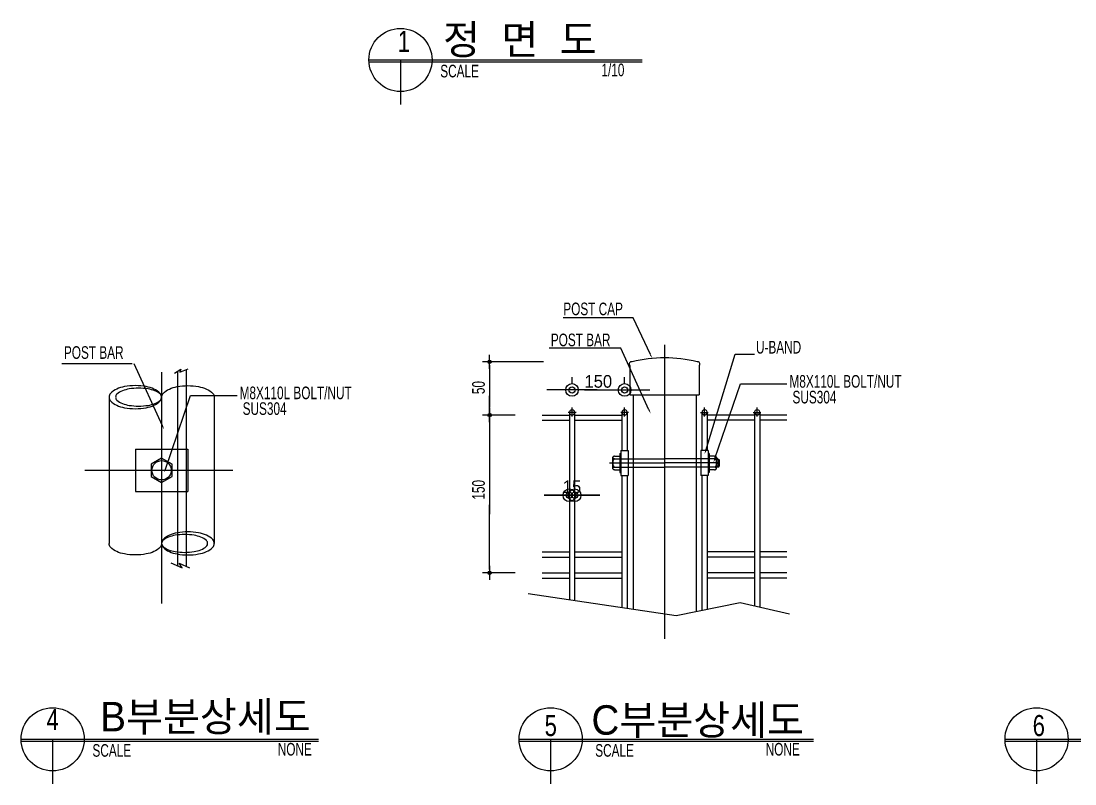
# Model space of a CAD drawing. Header units: millimetres. Extents: x 252236504 to 252719117, y 504208406 to 504547114.
# Drawn here: x 252712004 to 252715009, y 504208853 to 504211028 of the extents above; entities that cross this region are included whole.
import ezdxf

# ---------------------------------------------------------------- set-up
doc = ezdxf.new("R2010")
doc.units = ezdxf.units.MM
doc.linetypes.add('CEN', pattern=[35, 30, -2, 1, -2])
for name, color, linetype in [('CEN', 1, 'CEN'), ('ELE', 4, 'Continuous'), ('FIN', 6, 'Continuous'), ('HAT', 5, 'Continuous'), ('SHEET', 7, 'Continuous'), ('SYM', 7, 'Continuous'), ('WAL', 3, 'Continuous'), ('WID', 4, 'Continuous')]:
    doc.layers.add(name, color=color, linetype=linetype)
doc.styles.get("Standard").update_dxf_attribs({"font": ''})
doc.styles.add('돋움', font='')
doc.styles.get('Standard').set_extended_font_data('Dotum')
doc.styles.get('돋움').set_extended_font_data('Dotum')
doc.dimstyles.get("Standard").update_dxf_attribs({"dimtxt": 3, "dimasz": 3, "dimexe": 1.25, "dimexo": 3, "dimgap": 1, "dimtad": 1, "dimdec": 0, "dimzin": 1, "dimdsep": 46, "dimlunit": 6, "dimtxsty": 'Standard', "dimcen": 2.5, "dimadec": 0, "dimazin": 0, "dimtfac": 1, "dimtdec": 0, "dimtix": 1, "dimtmove": 2, "dimatfit": 3, "dimfxl": 0, "dimtolj": 1, "dimtzin": 1, "dimarcsym": 0})

# ---------------------------------------------------------------- blocks, each defined once
blk = doc.blocks.new('DIMDOT')
at = {"color": 0}
blk.add_line((-2, 0), (2, 0), dxfattribs=at)
for radius in [0.5, 0.25]:
    blk.add_circle((0, 0), radius, dxfattribs=at)
blk = doc.blocks.new('*D160')
at = {"color": 7, "linetype": 'Continuous', "lineweight": -2}
for p, q in [((252713575, 504209992.8), (252713575, 504210012.4)), ((252713725, 504209992.8), (252713725, 504210012.4)), ((252713611, 504209976.4), (252713689, 504209976.4))]:
    blk.add_line(p, q, dxfattribs=at)
at = {"layer": 'Defpoints', "color": 0}
for p in [(252713725, 504209976.4), (252713575, 504209938.8), (252713725, 504209938.8)]:
    blk.add_point(p, dxfattribs=at)
at = {"color": 7, "lineweight": -2, "xscale": 36, "yscale": 36, "zscale": 36, "rotation": 180}
blk.add_blockref('DIMDOT', (252713575, 504209976.4), dxfattribs=at)
at = {"color": 7, "lineweight": -2, "xscale": 36, "yscale": 36, "zscale": 36}
blk.add_blockref('DIMDOT', (252713725, 504209976.4), dxfattribs=at)
at = {"color": 7, "insert": (252713650, 504210000.5), "char_height": 36, "attachment_point": 5}
blk.add_mtext('\\A1;150', dxfattribs=at)
blk = doc.blocks.new('*D163')
at = {"color": 7, "linetype": 'Continuous', "lineweight": -2}
for p, q in [((252713531.5, 504209676.2), (252713495.5, 504209676.2)), ((252713567.5, 504209676.2), (252713582.5, 504209676.2)), ((252713567.5, 504209661.6), (252713567.5, 504209640.2)), ((252713582.5, 504209663), (252713582.5, 504209640.2)), ((252713618.5, 504209676.2), (252713654.5, 504209676.2))]:
    blk.add_line(p, q, dxfattribs=at)
at = {"layer": 'Defpoints', "color": 0}
for p in [(252713567.5, 504209715.6), (252713582.5, 504209717), (252713582.5, 504209676.2)]:
    blk.add_point(p, dxfattribs=at)
at = {"color": 7, "lineweight": -2, "xscale": 36, "yscale": 36, "zscale": 36}
blk.add_blockref('DIMDOT', (252713567.5, 504209676.2), dxfattribs=at)
at = {"color": 7, "lineweight": -2, "xscale": 36, "yscale": 36, "zscale": 36, "rotation": 180}
blk.add_blockref('DIMDOT', (252713582.5, 504209676.2), dxfattribs=at)
at = {"color": 7, "insert": (252713575, 504209700.2), "char_height": 36, "attachment_point": 5}
blk.add_mtext('\\A1;15', dxfattribs=at)

msp = doc.modelspace()

# ---------------------------------------------------------------- linework, layer by layer
at = {"linetype": 'Continuous'}
for p, q in [((252713742.73, 504210181.58, -1666.67), (252713550.02, 504210181.58, -1666.67)), ((252713749.37, 504210181.58, -1666.67), (252713742.73, 504210181.58, -1666.67)), ((252713798.51, 504210077.06, -1666.67), (252713749.37, 504210181.58, -1666.67)), ((252713708.48, 504210095.79, -1666.67), (252713509.86, 504210095.79, -1666.67)), ((252713714.48, 504210095.79, -1666.67), (252713708.48, 504210095.79, -1666.67)), ((252713794.47, 504209919.62, -1666.67), (252713714.48, 504210095.79, -1666.67)), ((252713957.09, 504209803.55, -1666.67), (252714039.94, 504210078.35, -1666.67)), ((252714039.94, 504210078.35, -1666.67), (252714045.94, 504210078.35, -1666.67)), ((252714045.94, 504210078.35, -1666.67), (252714095.67, 504210078.35, -1666.67)), ((252712320.73, 504210050.69, -1666.67), (252712120.09, 504210050.69, -1666.67)), ((252712406.72, 504209874.52, -1666.67), (252712326.73, 504210050.69, -1666.67)), ((252713982.42, 504209780.54, -1666.67), (252714055.2, 504209993.53, -1666.67)), ((252714055.2, 504209993.53, -1666.67), (252714061.2, 504209993.53, -1666.67)), ((252714061.2, 504209993.53, -1666.67), (252714188.01, 504209993.53, -1666.67)), ((252712414.28, 504209747.74, -1666.67), (252712487.06, 504209960.73, -1666.67)), ((252712487.06, 504209960.73, -1666.67), (252712493.06, 504209960.73, -1666.67)), ((252712493.06, 504209960.73, -1666.67), (252712619.88, 504209960.73, -1666.67)), ((252713449.75, 504209395.6, -1666.67), (252713872.18, 504209333.5, -1666.67)), ((252713872.18, 504209333.5, -1666.67), (252714054.41, 504209370.76, -1666.67)), ((252714054.41, 504209370.76, -1666.67), (252714195.22, 504209337.64, -1666.67))]:
    msp.add_line(p, q, dxfattribs=at)
at = {"color": 0, "linetype": 'Continuous'}
for p, q in [((252713494.07, 504210056.56, -1666.67), (252713319.99, 504210056.56, -1666.67)), ((252713339.99, 504210046.56, -1666.67), (252713339.99, 504209927.73, -1666.67)), ((252713339.99, 504209914.95, -1666.67), (252713339.99, 504209959.62, -1666.67)), ((252713412.63, 504209904.95, -1666.67), (252713319.99, 504209904.95, -1666.67)), ((252713339.99, 504209894.95, -1666.67), (252713339.99, 504209622.42, -1666.67)), ((252713339.99, 504209464.95, -1666.67), (252713339.99, 504209649.29, -1666.67)), ((252713412.63, 504209454.95, -1666.67), (252713319.99, 504209454.95, -1666.67))]:
    msp.add_line(p, q, dxfattribs=at)
at = {"linetype": 'Continuous'}
msp.add_arc((252713744.55, 504210050.43, -1666.67), 6.38, 73.87492, 225.17046, dxfattribs=at)
for points in [[(252713800.32, 504210077.92, -1666.67), (252713796.71, 504210076.21, -1666.67), (252713803.65, 504210066.22, -1666.67)], [(252713796.3, 504209920.44, -1666.67), (252713792.65, 504209918.79, -1666.67), (252713799.42, 504209908.68, -1666.67)], [(252712408.55, 504209875.34, -1666.67), (252712404.9, 504209873.7, -1666.67), (252712411.67, 504209863.58, -1666.67)]]:
    msp.add_solid(points, dxfattribs=at)
at = {"layer": 'CEN', "linetype": 'Continuous'}
for p, q in [((252713839.05, 504210104.62, -1666.67), (252713839.05, 504209267.26, -1666.67)), ((252712404.65, 504210026.75, -1666.67), (252712404.65, 504209367.83, -1666.67)), ((252712185.28, 504209747.31, -1666.67), (252712607.39, 504209747.31, -1666.67))]:
    msp.add_line(p, q, dxfattribs=at)
at = {"layer": 'Defpoints', "color": 0, "linetype": 'Continuous'}
for p in [(252713544.07, 504210056.56, -1666.67), (252713339.99, 504209904.95, -1666.67), (252713339.99, 504209904.95, -1666.67), (252713462.63, 504209904.95, -1666.67), (252713339.99, 504209454.95, -1666.67), (252713462.63, 504209454.95, -1666.67)]:
    msp.add_point(p, dxfattribs=at)
at = {"layer": 'ELE', "linetype": 'Continuous'}
for p, q in [((252713575.05, 504209900.61, -1666.67), (252713575.05, 504209926.69, -1666.67)), ((252713725.05, 504209900.61, -1666.67), (252713725.05, 504209926.69, -1666.67)), ((252713953.05, 504209900.61, -1666.67), (252713953.05, 504209926.69, -1666.67)), ((252714103.05, 504209900.61, -1666.67), (252714103.05, 504209926.69, -1666.67)), ((252713490.14, 504209904.95, -1666.67), (252713567.55, 504209904.95, -1666.67)), ((252713490.14, 504209889.95, -1666.67), (252713567.55, 504209889.95, -1666.67)), ((252713586.56, 504209912.45, -1666.67), (252713564.37, 504209912.45, -1666.67)), ((252713567.55, 504209912.45, -1666.67), (252713567.55, 504209904.95, -1666.67)), ((252713567.55, 504209904.95, -1666.67), (252713567.55, 504209378.28, -1666.67)), ((252713582.55, 504209912.45, -1666.67), (252713582.55, 504209904.95, -1666.67)), ((252713582.55, 504209904.95, -1666.67), (252713717.55, 504209904.95, -1666.67)), ((252713582.55, 504209904.95, -1666.67), (252713582.55, 504209376.07, -1666.67)), ((252713582.55, 504209889.95, -1666.67), (252713717.55, 504209889.95, -1666.67)), ((252713736.56, 504209912.45, -1666.67), (252713714.37, 504209912.45, -1666.67)), ((252713717.55, 504209912.45, -1666.67), (252713717.55, 504209904.95, -1666.67)), ((252713717.55, 504209904.95, -1666.67), (252713717.55, 504209804.18, -1666.67)), ((252713732.55, 504209912.45, -1666.67), (252713732.55, 504209904.95, -1666.67)), ((252713732.55, 504209904.95, -1666.67), (252713732.55, 504209804.18, -1666.67)), ((252713941.54, 504209912.45, -1666.67), (252713963.73, 504209912.45, -1666.67)), ((252713945.55, 504209912.45, -1666.67), (252713945.55, 504209904.95, -1666.67)), ((252713945.55, 504209904.95, -1666.67), (252713945.55, 504209804.18, -1666.67)), ((252713960.55, 504209912.45, -1666.67), (252713960.55, 504209904.95, -1666.67)), ((252714095.55, 504209904.95, -1666.67), (252713960.55, 504209904.95, -1666.67)), ((252713960.55, 504209904.95, -1666.67), (252713960.55, 504209804.18, -1666.67)), ((252714095.55, 504209889.95, -1666.67), (252713960.55, 504209889.95, -1666.67)), ((252714091.54, 504209912.45, -1666.67), (252714113.73, 504209912.45, -1666.67)), ((252714095.55, 504209912.45, -1666.67), (252714095.55, 504209904.95, -1666.67)), ((252714095.55, 504209904.95, -1666.67), (252714095.55, 504209361.08, -1666.67)), ((252714110.55, 504209912.45, -1666.67), (252714110.55, 504209904.95, -1666.67)), ((252714187.96, 504209904.95, -1666.67), (252714110.55, 504209904.95, -1666.67)), ((252714110.55, 504209904.95, -1666.67), (252714110.55, 504209357.55, -1666.67)), ((252714187.96, 504209889.95, -1666.67), (252714110.55, 504209889.95, -1666.67)), ((252713717.55, 504209732.18, -1666.67), (252713717.55, 504209356.23, -1666.67)), ((252713732.55, 504209732.18, -1666.67), (252713732.55, 504209354.02, -1666.67)), ((252713945.55, 504209732.18, -1666.67), (252713945.55, 504209348.5, -1666.67)), ((252713960.55, 504209732.18, -1666.67), (252713960.55, 504209351.57, -1666.67)), ((252713490.14, 504209514.95, -1666.67), (252713567.55, 504209514.95, -1666.67)), ((252713490.14, 504209499.95, -1666.67), (252713567.55, 504209499.95, -1666.67)), ((252713582.55, 504209514.95, -1666.67), (252713717.55, 504209514.95, -1666.67)), ((252713582.55, 504209499.95, -1666.67), (252713717.55, 504209499.95, -1666.67)), ((252714095.55, 504209514.95, -1666.67), (252713960.55, 504209514.95, -1666.67)), ((252714095.55, 504209499.95, -1666.67), (252713960.55, 504209499.95, -1666.67)), ((252714187.96, 504209514.95, -1666.67), (252714110.55, 504209514.95, -1666.67)), ((252714187.96, 504209499.95, -1666.67), (252714110.55, 504209499.95, -1666.67)), ((252713490.14, 504209454.95, -1666.67), (252713567.55, 504209454.95, -1666.67)), ((252713490.14, 504209439.95, -1666.67), (252713567.55, 504209439.95, -1666.67)), ((252713582.55, 504209454.95, -1666.67), (252713717.55, 504209454.95, -1666.67)), ((252713582.55, 504209439.95, -1666.67), (252713717.55, 504209439.95, -1666.67)), ((252714095.55, 504209454.95, -1666.67), (252713960.55, 504209454.95, -1666.67)), ((252714095.55, 504209439.95, -1666.67), (252713960.55, 504209439.95, -1666.67)), ((252714187.96, 504209454.95, -1666.67), (252714110.55, 504209454.95, -1666.67)), ((252714187.96, 504209439.95, -1666.67), (252714110.55, 504209439.95, -1666.67))]:
    msp.add_line(p, q, dxfattribs=at)
for centre, start, end in [((252713575.05, 504209912.45, -1666.67), 357.46265, 182.5031), ((252713725.05, 504209912.45, -1666.67), 357.17977, 183.41832), ((252713953.05, 504209912.45, -1666.67), 356.58168, 182.82023), ((252714103.05, 504209912.45, -1666.67), 357.4969, 182.53735), ((252713575.05, 504209912.45, -1666.67), 188.57563, 351.90907), ((252713725.05, 504209912.45, -1666.67), 186.68612, 353.64424), ((252713953.05, 504209912.45, -1666.67), 186.35576, 353.31388), ((252714103.05, 504209912.45, -1666.67), 188.09093, 351.42437)]:
    msp.add_arc(centre, 7.5, start, end, dxfattribs=at)
at = {"layer": 'FIN', "linetype": 'Continuous'}
for p, q in [((252712329.65, 504209807.31, -1666.67), (252712329.65, 504209687.31, -1666.67)), ((252712329.65, 504209807.31, -1666.67), (252712479.65, 504209807.31, -1666.67)), ((252712479.65, 504209807.31, -1666.67), (252712479.65, 504209687.31, -1666.67)), ((252712329.65, 504209687.31, -1666.67), (252712479.65, 504209687.31, -1666.67))]:
    msp.add_line(p, q, dxfattribs=at)
at = {"layer": 'FIN', "linetype": 'Continuous', "elevation": -1666.67}
msp.add_lwpolyline([(252712374.65, 504209729.99), (252712404.65, 504209712.67), (252712434.65, 504209729.99), (252712434.65, 504209764.64), (252712404.65, 504209781.96), (252712374.65, 504209764.64)], close=True, dxfattribs=at)
at = {"layer": 'FIN', "linetype": 'Continuous'}
msp.add_circle((252712404.65, 504209747.31, -1666.67), 27.5, dxfattribs=at)
at = {"layer": 'HAT', "linetype": 'Continuous'}
for p, q in [((252712449.65, 504210029.01, -1666.67), (252712449.65, 504209475.46, -1666.67)), ((252712474.65, 504210034.2, -1666.67), (252712474.65, 504209473.61, -1666.67))]:
    msp.add_line(p, q, dxfattribs=at)
at = {"layer": 'SYM', "color": 7, "linetype": 'Continuous'}
for p, q in [((252712995.72, 504210917.18, -1666.67), (252713775.27, 504210917.18, -1666.67)), ((252712995.86, 504210912.18, -1666.67), (252713775.27, 504210912.18, -1666.67)), ((252712003.77, 504208980.49, -1666.67), (252712852.23, 504208980.49, -1666.67)), ((252712003.91, 504208975.49, -1666.67), (252712852.23, 504208975.49, -1666.67)), ((252713423.98, 504208980.49, -1666.67), (252714263.66, 504208980.49, -1666.67)), ((252713424.12, 504208975.49, -1666.67), (252714263.66, 504208975.49, -1666.67)), ((252714809.87, 504208980.49, -1666.67), (252715913.17, 504208980.49, -1666.67)), ((252714810.01, 504208975.49, -1666.67), (252715913.17, 504208975.49, -1666.67))]:
    msp.add_line(p, q, dxfattribs=at)
at = {"layer": 'SYM', "linetype": 'Continuous'}
for p, q in [((252713085.72, 504210917.18, -1666.67), (252713085.72, 504210789.9, -1666.67)), ((252712441.42, 504210024, -1666.67), (252712459.76, 504210035.18, -1666.67)), ((252712456.79, 504210027.14, -1666.67), (252712480.2, 504210036.4, -1666.67)), ((252712459.76, 504210035.18, -1666.67), (252712456.79, 504210027.14, -1666.67)), ((252712431.18, 504209483.92, -1666.67), (252712462.74, 504209469.46, -1666.67)), ((252712454.85, 504209482.6, -1666.67), (252712483.78, 504209469.46, -1666.67)), ((252712462.74, 504209469.46, -1666.67), (252712454.85, 504209482.6, -1666.67)), ((252712093.77, 504208980.49, -1666.67), (252712093.77, 504208853.22, -1666.67)), ((252713513.98, 504208980.49, -1666.67), (252713513.98, 504208853.22, -1666.67)), ((252714899.87, 504208980.49, -1666.67), (252714899.87, 504208853.22, -1666.67))]:
    msp.add_line(p, q, dxfattribs=at)
for centre in [(252713085.72, 504210917.18, -1666.67), (252712093.77, 504208980.49, -1666.67), (252713513.98, 504208980.49, -1666.67), (252714899.87, 504208980.49, -1666.67)]:
    msp.add_circle(centre, 90, dxfattribs=at)
at = {"layer": 'WAL', "linetype": 'Continuous'}
for p, q in [((252713714.55, 504209804.18, -1666.67), (252713714.55, 504209732.18, -1666.67)), ((252713714.55, 504209804.18, -1666.67), (252713735.55, 504209804.18, -1666.67)), ((252713735.55, 504209804.18, -1666.67), (252713735.55, 504209732.18, -1666.67)), ((252713963.55, 504209804.18, -1666.67), (252713942.55, 504209804.18, -1666.67)), ((252713942.55, 504209804.18, -1666.67), (252713942.55, 504209732.18, -1666.67)), ((252713963.55, 504209804.18, -1666.67), (252713963.55, 504209732.18, -1666.67)), ((252713691.39, 504209751.89, -1666.67), (252713691.39, 504209784.48, -1666.67)), ((252713696.55, 504209787.68, -1666.67), (252713711.55, 504209787.68, -1666.67)), ((252713696.55, 504209780.18, -1666.67), (252713711.55, 504209780.18, -1666.67)), ((252713711.55, 504209795.18, -1666.67), (252713714.55, 504209795.18, -1666.67)), ((252713711.55, 504209795.18, -1666.67), (252713711.55, 504209741.18, -1666.67)), ((252713714.55, 504209780.18, -1666.67), (252713839.05, 504209780.18, -1666.67)), ((252713963.55, 504209780.18, -1666.67), (252713839.05, 504209780.18, -1666.67)), ((252713966.55, 504209795.18, -1666.67), (252713963.55, 504209795.18, -1666.67)), ((252713966.55, 504209795.18, -1666.67), (252713966.55, 504209741.18, -1666.67)), ((252713981.55, 504209787.68, -1666.67), (252713966.55, 504209787.68, -1666.67)), ((252713981.55, 504209780.18, -1666.67), (252713966.55, 504209780.18, -1666.67)), ((252713986.71, 504209751.89, -1666.67), (252713986.71, 504209784.48, -1666.67)), ((252713991.23, 504209780.18, -1666.67), (252713986.71, 504209780.18, -1666.67)), ((252713994.23, 504209777.18, -1666.67), (252713986.71, 504209777.18, -1666.67)), ((252713991.23, 504209780.18, -1666.67), (252713994.23, 504209777.18, -1666.67)), ((252713991.23, 504209780.18, -1666.67), (252713991.23, 504209756.18, -1666.67)), ((252713994.23, 504209777.18, -1666.67), (252713994.23, 504209759.18, -1666.67)), ((252713682.03, 504209768.18, -1666.67), (252713839.05, 504209768.18, -1666.67)), ((252713696.55, 504209756.18, -1666.67), (252713711.55, 504209756.18, -1666.67)), ((252713696.55, 504209748.68, -1666.67), (252713711.55, 504209748.68, -1666.67)), ((252713711.55, 504209741.18, -1666.67), (252713714.55, 504209741.18, -1666.67)), ((252713714.55, 504209756.18, -1666.67), (252713839.05, 504209756.18, -1666.67)), ((252713996.07, 504209768.18, -1666.67), (252713839.05, 504209768.18, -1666.67)), ((252713963.55, 504209756.18, -1666.67), (252713839.05, 504209756.18, -1666.67)), ((252713966.55, 504209741.18, -1666.67), (252713963.55, 504209741.18, -1666.67)), ((252713981.55, 504209756.18, -1666.67), (252713966.55, 504209756.18, -1666.67)), ((252713981.55, 504209748.68, -1666.67), (252713966.55, 504209748.68, -1666.67)), ((252713994.23, 504209759.18, -1666.67), (252713986.71, 504209759.18, -1666.67)), ((252713991.23, 504209756.18, -1666.67), (252713986.71, 504209756.18, -1666.67)), ((252713991.23, 504209756.18, -1666.67), (252713994.23, 504209759.18, -1666.67)), ((252713714.55, 504209732.18, -1666.67), (252713735.55, 504209732.18, -1666.67)), ((252713963.55, 504209732.18, -1666.67), (252713942.55, 504209732.18, -1666.67))]:
    msp.add_line(p, q, dxfattribs=at)
at = {"layer": 'WAL', "linetype": 'Continuous', "elevation": -1666.67}
for points in [[(252713696.55, 504209787.68, 0.0725568), (252713694.49, 504209787.38, 0.0837204), (252713692.86, 504209786.58, 0.1065843), (252713691.7, 504209785.3, 0.131307), (252713691.34, 504209783.93, 0.131307), (252713691.7, 504209782.57, 0.1065843), (252713692.86, 504209781.28, 0.0837204), (252713694.49, 504209780.48, 0.0725568), (252713696.55, 504209780.18, 0.0725568)], [(252713696.55, 504209780.18, 0.1941592), (252713694.86, 504209779.5, 0.0998019), (252713692.9, 504209776.67, 0.0574846), (252713691.82, 504209773.06, 0.0440605), (252713691.39, 504209768.18, 0.0440605), (252713691.82, 504209763.3, 0.0574846), (252713692.9, 504209759.7, 0.0998019), (252713694.86, 504209756.86, 0.1941592), (252713696.55, 504209756.18, 0.1941592)], [(252713981.55, 504209787.68, -0.0725568), (252713983.61, 504209787.38, -0.0837204), (252713985.23, 504209786.58, -0.1065843), (252713986.39, 504209785.3, -0.131307), (252713986.76, 504209783.93, -0.131307), (252713986.39, 504209782.57, -0.1065843), (252713985.23, 504209781.28, -0.0837204), (252713983.61, 504209780.48, -0.0725568), (252713981.55, 504209780.18, -0.0725568)], [(252713981.55, 504209780.18, -0.1941592), (252713983.24, 504209779.5, -0.0998019), (252713985.19, 504209776.67, -0.0574846), (252713986.27, 504209773.06, -0.0440605), (252713986.71, 504209768.18, -0.0440605), (252713986.27, 504209763.3, -0.0574846), (252713985.19, 504209759.7, -0.0998019), (252713983.24, 504209756.86, -0.1941592), (252713981.55, 504209756.18, -0.1941592)], [(252713696.55, 504209748.68, -0.0725568), (252713694.49, 504209748.98, -0.0837204), (252713692.86, 504209749.78, -0.1065843), (252713691.7, 504209751.07, -0.131307), (252713691.34, 504209752.43, -0.131307), (252713691.7, 504209753.8, -0.1065843), (252713692.86, 504209755.08, -0.0837204), (252713694.49, 504209755.88, -0.0725568), (252713696.55, 504209756.18, -0.0725568)], [(252713981.55, 504209748.68, 0.0725568), (252713983.61, 504209748.98, 0.0837204), (252713985.23, 504209749.78, 0.1065843), (252713986.39, 504209751.07, 0.131307), (252713986.76, 504209752.43, 0.131307), (252713986.39, 504209753.8, 0.1065843), (252713985.23, 504209755.08, 0.0837204), (252713983.61, 504209755.88, 0.0725568), (252713981.55, 504209756.18, 0.0725568)]]:
    msp.add_lwpolyline(points, format="xyb", dxfattribs=at)
at = {"layer": 'WAL', "linetype": 'Continuous'}
for points in [[(252713959.31, 504209803.78, -1666.67), (252713955.66, 504209805.41, -1666.67), (252713952.61, 504209793.63, -1666.67)], [(252713984.31, 504209779.89, -1666.67), (252713980.53, 504209781.19, -1666.67), (252713978.54, 504209769.19, -1666.67)], [(252712417.63, 504209751.36, -1666.67), (252712413.85, 504209752.65, -1666.67), (252712411.86, 504209740.65, -1666.67)]]:
    msp.add_solid(points, dxfattribs=at)
at = {"layer": 'WID', "linetype": 'Continuous'}
for p, q in [((252713740.05, 504210045.9, -1666.67), (252713740.05, 504209962.47, -1666.67)), ((252713938.05, 504210045.9, -1666.67), (252713938.05, 504209962.47, -1666.67)), ((252712254.65, 504209955.81, -1666.67), (252712254.65, 504209538.82, -1666.67)), ((252712554.65, 504209955.81, -1666.67), (252712554.65, 504209538.82, -1666.67)), ((252713740.05, 504209962.47, -1666.67), (252713938.05, 504209962.47, -1666.67)), ((252713749.05, 504209962.47, -1666.67), (252713749.05, 504209351.6, -1666.67)), ((252713929.05, 504209962.47, -1666.67), (252713929.05, 504209345.13, -1666.67))]:
    msp.add_line(p, q, dxfattribs=at)
at = {"layer": 'WID', "linetype": 'Continuous', "elevation": -1666.67}
for points in [[(252712404.65, 504209955.81, 0.1916233), (252712400.35, 504209966.62, 0.100466), (252712382.68, 504209979.05, 0.0584229), (252712360.14, 504209985.93, 0.0449145), (252712329.65, 504209988.67, 0.0449145), (252712299.16, 504209985.93, 0.0584229), (252712276.61, 504209979.05, 0.100466), (252712258.94, 504209966.62, 0.1916233), (252712254.65, 504209955.81, 0.1916233), (252712258.94, 504209945.01, 0.100466), (252712276.61, 504209932.58, 0.0584229), (252712299.16, 504209925.7, 0.0449145), (252712329.65, 504209922.95, 0.0449145), (252712360.14, 504209925.7, 0.0584229), (252712382.68, 504209932.58, 0.100466), (252712400.35, 504209945.01, 0.1916233)], [(252712404.65, 504209955.81, 0.2075028), (252712401.12, 504209963.94, 0.095919), (252712385.42, 504209973.81, 0.0527102), (252712365.8, 504209979.12, 0.0398329), (252712339.02, 504209981.26, 0.0398329), (252712312.23, 504209979.12, 0.0527102), (252712292.61, 504209973.81, 0.095919), (252712276.91, 504209963.94, 0.2075028), (252712273.38, 504209955.81, 0.2075028), (252712276.91, 504209947.69, 0.095919), (252712292.61, 504209937.82, 0.0527102), (252712312.23, 504209932.5, 0.0398329), (252712339.02, 504209930.37, 0.0398329), (252712365.8, 504209932.5, 0.0527102), (252712385.42, 504209937.82, 0.095919), (252712401.12, 504209947.69, 0.2075028)], [(252712404.65, 504209538.82, 0.1916233), (252712408.94, 504209528.01, 0.100466), (252712426.61, 504209515.58, 0.0584229), (252712449.16, 504209508.7, 0.0449145), (252712479.65, 504209505.95, 0.0449145), (252712510.14, 504209508.7, 0.0584229), (252712532.68, 504209515.58, 0.100466), (252712550.35, 504209528.01, 0.1916233), (252712554.65, 504209538.82, 0.1916233), (252712550.35, 504209549.62, 0.100466), (252712532.68, 504209562.05, 0.0584229), (252712510.14, 504209568.93, 0.0449145), (252712479.65, 504209571.68, 0.0449145), (252712449.16, 504209568.93, 0.0584229), (252712426.61, 504209562.05, 0.100466), (252712408.94, 504209549.62, 0.1916233)], [(252712404.65, 504209538.82, 0.2075028), (252712408.17, 504209530.69, 0.095919), (252712423.87, 504209520.82, 0.0527102), (252712443.49, 504209515.51, 0.0398329), (252712470.28, 504209513.37, 0.0398329), (252712497.06, 504209515.51, 0.0527102), (252712516.69, 504209520.82, 0.095919), (252712532.38, 504209530.69, 0.2075028), (252712535.91, 504209538.82, 0.2075028), (252712532.38, 504209546.94, 0.095919), (252712516.69, 504209556.81, 0.0527102), (252712497.06, 504209562.13, 0.0398329), (252712470.28, 504209564.26, 0.0398329), (252712443.49, 504209562.13, 0.0527102), (252712423.87, 504209556.81, 0.095919), (252712408.17, 504209546.94, 0.2075028)]]:
    msp.add_lwpolyline(points, format="xyb", close=True, dxfattribs=at)
for points in [[(252712404.65, 504209955.81, -0.1916233), (252712408.94, 504209966.62, -0.100466), (252712426.61, 504209979.05, -0.0584229), (252712449.16, 504209985.93, -0.0449145), (252712479.65, 504209988.67, -0.0449145), (252712510.14, 504209985.93, -0.0584229), (252712532.68, 504209979.05, -0.100466), (252712550.35, 504209966.62, -0.1916233), (252712554.65, 504209955.81, -0.1916233)], [(252712404.65, 504209538.82, -0.1916233), (252712400.35, 504209528.01, -0.100466), (252712382.68, 504209515.58, -0.0584229), (252712360.14, 504209508.7, -0.0449145), (252712329.65, 504209505.95, -0.0449145), (252712299.16, 504209508.7, -0.0584229), (252712276.61, 504209515.58, -0.100466), (252712258.94, 504209528.01, -0.1916233), (252712254.65, 504209538.82, -0.1916233)]]:
    msp.add_lwpolyline(points, format="xyb", dxfattribs=at)
at = {"layer": 'WID', "linetype": 'Continuous'}
for centre, radius, start, end in [((252713839.05, 504209681.1, -1666.67), 386.74, 76.1274, 103.8726), ((252713933.55, 504210050.43, -1666.67), 6.38, 314.82954, 106.12508)]:
    msp.add_arc(centre, radius, start, end, dxfattribs=at)

# ---------------------------------------------------------------- block references
at = {"color": 0, "linetype": 'Continuous', "xscale": 10, "yscale": 10}
for p, rotation in [((252713339.99, 504210056.56, -1666.67), 90), ((252713339.99, 504209904.95, -1666.67), 90), ((252713339.99, 504209904.95, -1666.67), 270), ((252713339.99, 504209454.95, -1666.67), 270)]:
    msp.add_blockref('DIMDOT', p, dxfattribs=dict(at, rotation=rotation))

# ---------------------------------------------------------------- texts
at = {"linetype": 'Continuous', "style": '돋움', "width": 0.714286}
for s, p in [('POST CAP', (252713550.18, 504210189.4, -1666.67)), ('POST BAR', (252713514.58, 504210100.98, -1666.67)), ('POST BAR', (252712125.98, 504210065.03, -1666.67)), ('U-BAND', (252714099.68, 504210080.17, -1666.67)), ('M8X110L BOLT/NUT', (252714195.22, 504209982.85, -1666.67)), ('M8X110L BOLT/NUT', (252712627.08, 504209950.06, -1666.67)), ('SUS304', (252714203.82, 504209937.97, -1666.67)), ('SUS304', (252712635.68, 504209905.17, -1666.67))]:
    msp.add_text(s, height=36, dxfattribs=at).set_placement(p)
at = {"color": 0, "linetype": 'Continuous', "style": '돋움', "width": 0.714286}
for s, p in [('50', (252713326.23, 504209964.44, -1666.67)), ('150', (252713326.23, 504209663.64, -1666.67))]:
    msp.add_text(s, height=36, rotation=90, dxfattribs=at).set_placement(p)
at = {"layer": 'SHEET', "linetype": 'Continuous', "style": '돋움'}
for s, p in [('정  면  도', (252713207.24, 504210933.21, -1666.67)), ('B부분상세도', (252712229.66, 504209002.97, -1666.67)), ('C부분상세도', (252713630.49, 504208993.47, -1666.67))]:
    msp.add_text(s, height=84, dxfattribs=at).set_placement(p)
for s, height, width, p in [('1', 60, 0.8, (252713078.04, 504210940.14, -1666.67)), ('SCALE', 36, 0.714286, (252713199.27, 504210867.4, -1666.67)), ('1/10', 36, 0.714286, (252713658.89, 504210870.76, -1666.67)), ('4', 60, 0.8, (252712076.32, 504209006.79, -1666.67)), ('5', 60, 0.8, (252713496.98, 504208989.67, -1666.67)), ('6', 60, 0.8, (252714888.79, 504208989.67, -1666.67)), ('SCALE', 36, 0.714286, (252712207.33, 504208930.72, -1666.67)), ('NONE', 36, 0.714286, (252712735.86, 504208934.08, -1666.67)), ('SCALE', 36, 0.714286, (252713641.24, 504208930.72, -1666.67)), ('NONE', 36, 0.714286, (252714127.34, 504208934.08, -1666.67))]:
    msp.add_text(s, height=height, dxfattribs=dict(at, width=width)).set_placement(p)

# ---------------------------------------------------------------- dimensions: what is measured, and where the dimension line sits
at = {"linetype": 'Continuous'}
for base, p1, p2, picture, middle in [((252713725.05, 504209976.43, -1666.67), (252713575.05, 504209938.83, -1666.67), (252713725.05, 504209938.83, -1666.67), '*D160', (252713650.05, 504210000.46, -1666.67)), ((252713582.55, 504209676.16, -1666.67), (252713567.55, 504209715.59, -1666.67), (252713582.55, 504209716.99, -1666.67), '*D163', (252713575.05, 504209700.18, -1666.67))]:
    dim = msp.add_linear_dim(base=base, p1=p1, p2=p2, dimstyle='Standard', override={"dimscale": 1, "dimtxt": 36, "dimasz": 36, "dimexe": 36, "dimexo": 54, "dimgap": 6, "dimblk": 'DIMDOT', "dimsah": 0, "dimclrd": 7, "dimclre": 7, "dimclrt": 7}, dxfattribs=at)
    dim.commit()
    dim.dimension.update_dxf_attribs({"geometry": picture, "text_midpoint": middle})

doc.saveas('drawing.dxf')
